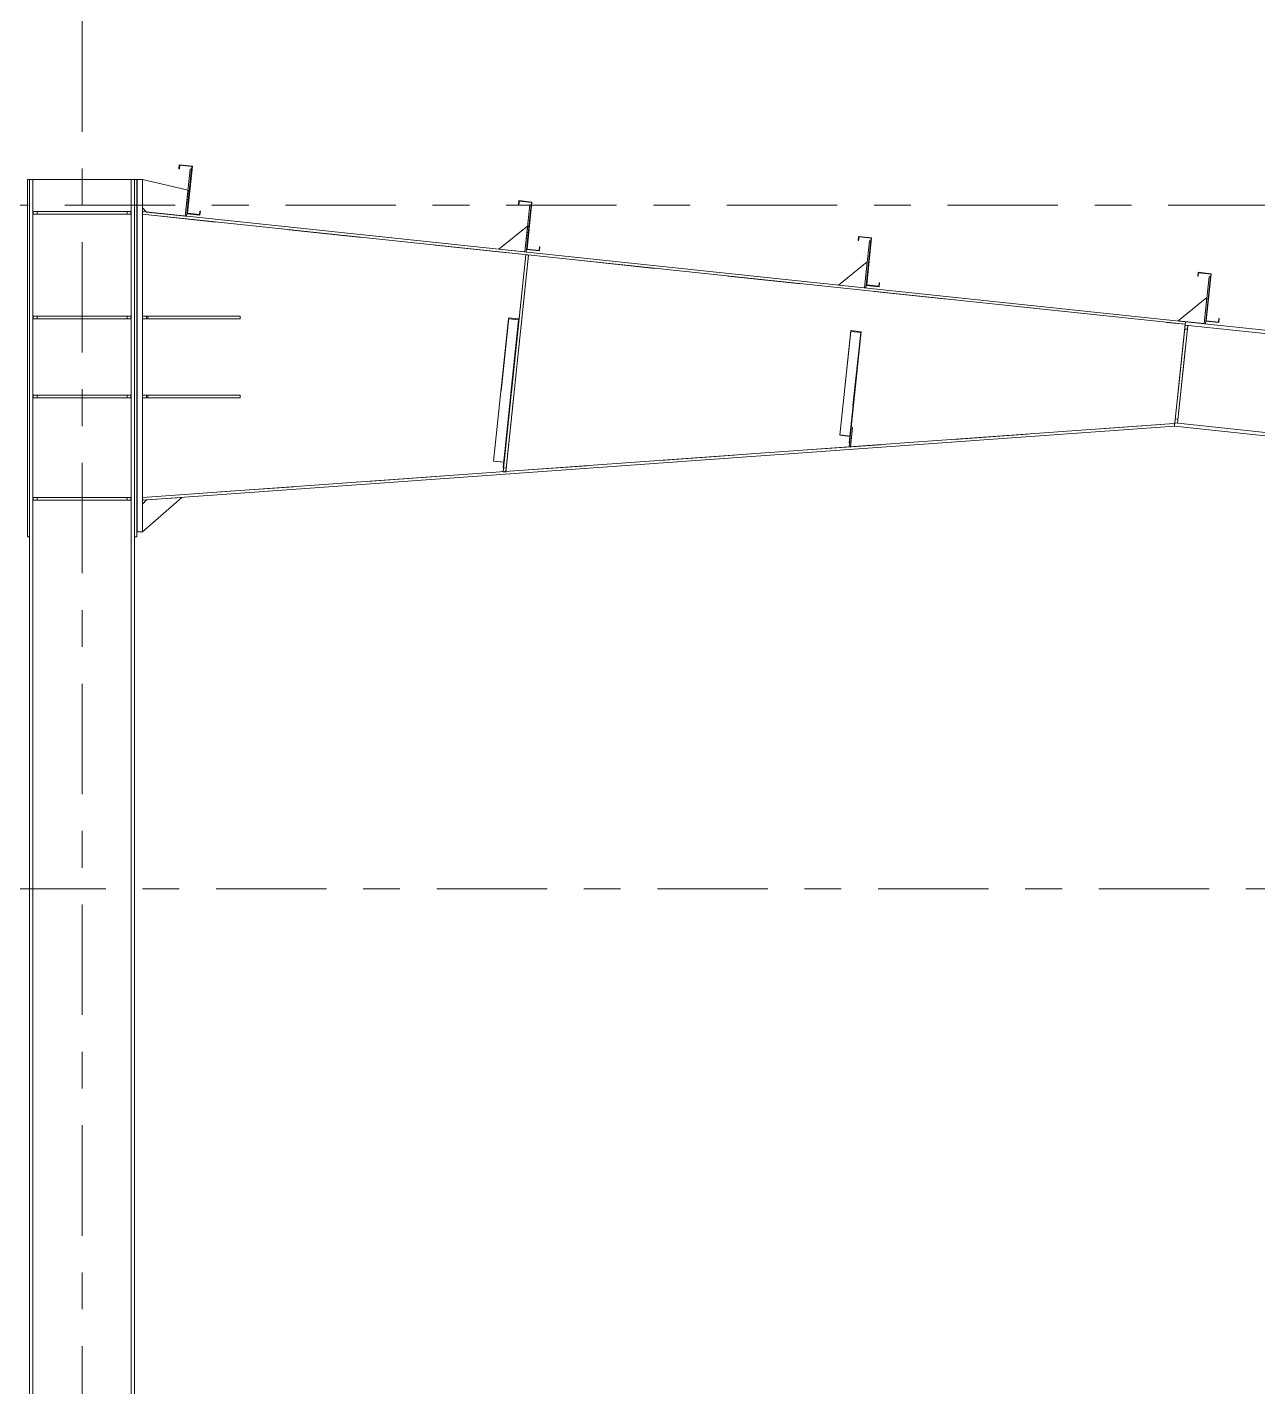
# Model space of a CAD drawing. Header units: millimetres. Extents: x -88 to 735, y -128 to 446.
# Drawn here: x 150.45 to 183.91, y 371.83 to 408.78 of the extents above; entities that cross this region are included whole.
import ezdxf

# ---------------------------------------------------------------- set-up
doc = ezdxf.new("R2010")
doc.units = ezdxf.units.MM
for name, pattern in [('XKITLINE00', [0]), ('XKITLINE02', [4, 2, -2]), ('XKITLINE03', [6, 3, -1, 1, -1])]:
    doc.linetypes.add(name, pattern=pattern)
doc.layers.add('Part', color=2, linetype='Continuous', lineweight=0)
doc.layers.add('S-grid', color=1, linetype='Continuous', lineweight=0)

# ---------------------------------------------------------------- blocks, each defined once
blk = doc.blocks.new('*A496')
at = {"layer": 'Part'}
blk.add_hatch(color=3, dxfattribs=at).paths.add_polyline_path([(163.543, 400.852), (163.546, 400.88), (163.83, 400.85), (163.772, 400.297), (163.757, 400.298), (163.813, 400.824)], flags=17)
blk = doc.blocks.new('*A497')
at = {"layer": 'Part'}
blk.add_hatch(color=3, dxfattribs=at).paths.add_polyline_path([(172.844, 400.511), (172.847, 400.534), (173.131, 400.504), (173.084, 400.057), (173.069, 400.059), (173.114, 400.483)], flags=17)
blk = doc.blocks.new('*A520')
at = {"layer": 'Part'}
blk.add_hatch(color=3, dxfattribs=at).paths.add_polyline_path([(155.138, 403.688), (155.148, 403.781), (155.161, 403.78), (155.15, 403.673), (154.794, 403.711), (154.929, 404.991), (154.6, 405.026), (154.59, 404.932), (154.577, 404.933), (154.588, 405.04), (154.944, 405.002), (154.809, 403.722)], flags=17)
blk = doc.blocks.new('*A521')
at = {"layer": 'Part'}
blk.add_hatch(color=3, dxfattribs=at).paths.add_polyline_path([(155.138, 403.688), (155.148, 403.781), (155.161, 403.78), (155.15, 403.673), (154.794, 403.711), (154.929, 404.991), (154.6, 405.026), (154.59, 404.932), (154.577, 404.933), (154.588, 405.04), (154.944, 405.002), (154.809, 403.722)], flags=17)
blk = doc.blocks.new('*A522')
at = {"layer": 'Part'}
blk.add_hatch(color=3, dxfattribs=at).paths.add_polyline_path([(164.373, 402.714), (164.383, 402.807), (164.395, 402.806), (164.384, 402.699), (164.029, 402.737), (164.164, 404.017), (163.834, 404.052), (163.824, 403.958), (163.812, 403.959), (163.823, 404.066), (164.178, 404.028), (164.043, 402.748)], flags=17)
blk = doc.blocks.new('*A523')
at = {"layer": 'Part'}
blk.add_hatch(color=3, dxfattribs=at).paths.add_polyline_path([(164.373, 402.714), (164.383, 402.807), (164.395, 402.806), (164.384, 402.699), (164.029, 402.737), (164.164, 404.017), (163.834, 404.052), (163.824, 403.958), (163.812, 403.959), (163.823, 404.066), (164.178, 404.028), (164.043, 402.748)], flags=17)
blk = doc.blocks.new('*A532')
at = {"layer": 'Part'}
blk.add_hatch(color=3, dxfattribs=at).paths.add_polyline_path([(182.842, 400.766), (182.852, 400.859), (182.864, 400.858), (182.853, 400.751), (182.498, 400.789), (182.633, 402.069), (182.303, 402.104), (182.293, 402.01), (182.281, 402.011), (182.292, 402.118), (182.647, 402.08), (182.512, 400.8)], flags=17)
blk = doc.blocks.new('*A533')
at = {"layer": 'Part'}
blk.add_hatch(color=3, dxfattribs=at).paths.add_polyline_path([(182.842, 400.766), (182.852, 400.859), (182.864, 400.858), (182.853, 400.751), (182.498, 400.789), (182.633, 402.069), (182.303, 402.104), (182.293, 402.01), (182.281, 402.011), (182.292, 402.118), (182.647, 402.08), (182.512, 400.8)], flags=17)
blk = doc.blocks.new('*A534')
at = {"layer": 'Part'}
blk.add_hatch(color=3, dxfattribs=at).paths.add_polyline_path([(173.607, 401.74), (173.617, 401.833), (173.63, 401.832), (173.619, 401.725), (173.263, 401.763), (173.398, 403.043), (173.069, 403.078), (173.059, 402.984), (173.046, 402.985), (173.057, 403.092), (173.413, 403.054), (173.278, 401.774)], flags=17)
blk = doc.blocks.new('*A535')
at = {"layer": 'Part'}
blk.add_hatch(color=3, dxfattribs=at).paths.add_polyline_path([(173.607, 401.74), (173.617, 401.833), (173.63, 401.832), (173.619, 401.725), (173.263, 401.763), (173.398, 403.043), (173.069, 403.078), (173.059, 402.984), (173.046, 402.985), (173.057, 403.092), (173.413, 403.054), (173.278, 401.774)], flags=17)
blk = doc.blocks.new('*A2057')
at = {"layer": 'S-grid', "color": 1, "linetype": 'XKITLINE03', "lineweight": 0}
blk.add_line((79.477, 403.94), (224.414, 403.94), dxfattribs=at)
blk = doc.blocks.new('*A2058')
at = {"layer": 'S-grid', "color": 1, "linetype": 'XKITLINE03', "lineweight": 0}
blk.add_line((-48.412, 385.368), (395.032, 385.368), dxfattribs=at)
blk = doc.blocks.new('*A2110')
at = {"layer": 'Part', "color": 7, "linetype": 'XKITLINE02', "lineweight": 0}
for p, q in [((181.935, 400.683), (181.655, 398.026)), ((181.938, 400.704), (181.945, 400.775)), ((244.203, 394.209), (243.903, 391.367)), ((237.598, 392.032), (237.314, 392.062)), ((237.607, 392.125), (237.323, 392.155))]:
    blk.add_line(p, q, dxfattribs=at)
at = {"layer": 'Part', "color": 2, "linetype": 'XKITLINE00', "lineweight": 0}
for p, q in [((181.938, 400.704), (181.935, 400.683)), ((244.193, 394.116), (181.935, 400.683)), ((181.945, 400.775), (244.203, 394.209)), ((181.655, 398.026), (181.645, 397.934)), ((237.314, 392.062), (181.645, 397.934)), ((237.323, 392.155), (181.655, 398.026)), ((243.903, 391.367), (237.598, 392.032)), ((243.913, 391.46), (237.607, 392.125))]:
    blk.add_line(p, q, dxfattribs=at)
blk = doc.blocks.new('*A2288')
at = {"layer": 'S-grid', "color": 1, "linetype": 'XKITLINE03', "lineweight": 0}
blk.add_line((151.946, 297.938), (151.946, 425.059), dxfattribs=at)
blk = doc.blocks.new('*A2289')
at = {"layer": 'Part', "color": 2, "linetype": 'XKITLINE00', "lineweight": 0}
for p, q in [((150.517, 404.64), (153.374, 404.64)), ((150.61, 404.64), (150.61, 362.654)), ((153.281, 404.64), (153.281, 362.654)), ((150.517, 394.926), (150.517, 321.047)), ((153.374, 394.926), (153.374, 321.047))]:
    blk.add_line(p, q, dxfattribs=at)
at = {"layer": 'Part', "color": 7, "linetype": 'XKITLINE02', "lineweight": 0}
for p, q in [((150.517, 394.926), (150.517, 404.64)), ((153.374, 404.64), (153.374, 394.926))]:
    blk.add_line(p, q, dxfattribs=at)
blk = doc.blocks.new('*A2290')
at = {"layer": 'Part', "color": 7, "linetype": 'XKITLINE02', "lineweight": 0}
for p, q in [((153.588, 395.997), (153.588, 403.694)), ((153.588, 403.694), (181.938, 400.704)), ((181.938, 400.704), (181.653, 398.006)), ((181.64, 398.005), (153.588, 395.997))]:
    blk.add_line(p, q, dxfattribs=at)
at = {"layer": 'Part', "color": 2, "linetype": 'XKITLINE00', "lineweight": 0}
blk.add_line((181.653, 398.006), (181.64, 398.005), dxfattribs=at)
blk = doc.blocks.new('*A2291')
at = {"layer": 'Part', "color": 2, "linetype": 'XKITLINE00', "lineweight": 0}
for p, q in [((153.588, 395.997), (181.64, 398.005)), ((153.594, 395.926), (181.645, 397.934)), ((181.64, 398.005), (181.645, 397.934)), ((153.588, 395.997), (153.594, 395.926))]:
    blk.add_line(p, q, dxfattribs=at)
blk = doc.blocks.new('*A2292')
at = {"layer": 'Part', "color": 2, "linetype": 'XKITLINE00', "lineweight": 0}
for p, q in [((153.588, 403.694), (153.596, 403.766)), ((181.938, 400.704), (153.588, 403.694)), ((153.596, 403.766), (181.945, 400.775)), ((181.945, 400.775), (181.938, 400.704))]:
    blk.add_line(p, q, dxfattribs=at)
blk = doc.blocks.new('*A2298')
at = {"layer": 'Part', "color": 7, "linetype": 'XKITLINE02', "lineweight": 0}
for p, q in [((153.588, 400.854), (153.588, 400.926)), ((153.588, 400.926), (156.246, 400.926)), ((153.696, 400.854), (153.696, 400.926)), ((153.731, 400.854), (153.731, 400.926)), ((156.246, 400.854), (156.246, 400.926)), ((156.246, 400.854), (153.588, 400.854))]:
    blk.add_line(p, q, dxfattribs=at)
blk = doc.blocks.new('*A2299')
at = {"layer": 'Part', "color": 7, "linetype": 'XKITLINE02', "lineweight": 0}
for p, q in [((153.588, 398.711), (153.588, 398.783)), ((153.588, 398.783), (156.246, 398.783)), ((156.246, 398.711), (153.588, 398.711)), ((153.696, 398.711), (153.696, 398.783)), ((153.731, 398.711), (153.731, 398.783)), ((156.246, 398.711), (156.246, 398.783))]:
    blk.add_line(p, q, dxfattribs=at)
blk = doc.blocks.new('*A2300')
at = {"layer": 'Part', "color": 2, "linetype": 'XKITLINE00', "lineweight": 0}
for p, q in [((156.246, 400.926), (153.588, 400.926)), ((153.731, 400.854), (153.731, 400.926)), ((156.246, 400.926), (156.246, 400.854)), ((156.246, 400.854), (153.588, 400.854))]:
    blk.add_line(p, q, dxfattribs=at)
at = {"layer": 'Part', "color": 7, "linetype": 'XKITLINE02', "lineweight": 0}
for p, q in [((153.588, 400.926), (153.588, 400.854)), ((153.696, 400.854), (153.696, 400.926))]:
    blk.add_line(p, q, dxfattribs=at)
blk = doc.blocks.new('*A2301')
at = {"layer": 'Part', "color": 2, "linetype": 'XKITLINE00', "lineweight": 0}
for p, q in [((156.246, 398.783), (153.588, 398.783)), ((156.246, 398.711), (153.588, 398.711)), ((153.731, 398.711), (153.731, 398.783)), ((156.246, 398.783), (156.246, 398.711))]:
    blk.add_line(p, q, dxfattribs=at)
at = {"layer": 'Part', "color": 7, "linetype": 'XKITLINE02', "lineweight": 0}
for p, q in [((153.588, 398.783), (153.588, 398.711)), ((153.696, 398.711), (153.696, 398.783))]:
    blk.add_line(p, q, dxfattribs=at)
blk = doc.blocks.new('*A2302')
at = {"layer": 'Part', "color": 2, "linetype": 'XKITLINE00', "lineweight": 0}
for p, q in [((154.657, 396.002), (153.588, 395.069)), ((153.695, 395.933), (153.588, 395.818))]:
    blk.add_line(p, q, dxfattribs=at)
at = {"layer": 'Part', "color": 7, "linetype": 'XKITLINE02', "lineweight": 0}
for p, q in [((153.588, 395.818), (153.588, 395.069)), ((154.657, 396.002), (153.695, 395.933))]:
    blk.add_line(p, q, dxfattribs=at)
blk = doc.blocks.new('*A2303')
at = {"layer": 'Part', "color": 2, "linetype": 'XKITLINE00', "lineweight": 0}
for p, q in [((163.543, 400.852), (163.546, 400.88)), ((163.546, 400.88), (163.83, 400.85)), ((163.543, 400.852), (163.135, 396.983)), ((163.83, 400.85), (163.433, 397.083)), ((163.813, 400.824), (163.543, 400.852)), ((163.757, 400.298), (163.813, 400.824)), ((163.757, 400.298), (163.39, 396.816)), ((163.757, 400.298), (163.772, 400.297)), ((163.135, 396.983), (163.405, 396.955)), ((163.39, 396.816), (163.404, 396.814))]:
    blk.add_line(p, q, dxfattribs=at)
at = {"layer": 'Part', "color": 7, "linetype": 'XKITLINE02', "lineweight": 0}
for p, q in [((163.136, 396.99), (163.42, 396.96)), ((163.404, 396.814), (163.433, 397.083))]:
    blk.add_line(p, q, dxfattribs=at)
blk = doc.blocks.new('*A2304')
at = {"layer": 'Part', "color": 7, "linetype": 'XKITLINE02', "lineweight": 0}
for p, q in [((164.014, 402.595), (163.392, 396.699)), ((163.463, 396.691), (164.085, 402.587)), ((164.085, 402.587), (164.014, 402.595)), ((163.392, 396.699), (163.463, 396.691)), ((163.403, 396.805), (163.474, 396.798))]:
    blk.add_line(p, q, dxfattribs=at)
blk = doc.blocks.new('*A2305')
at = {"layer": 'Part', "color": 2, "linetype": 'XKITLINE00', "lineweight": 0}
for p, q in [((164.121, 403.948), (163.986, 402.67)), ((164.156, 403.945), (164.121, 403.948)), ((164.029, 402.737), (164.021, 402.666))]:
    blk.add_line(p, q, dxfattribs=at)
at = {"layer": 'Part', "color": 7, "linetype": 'XKITLINE02', "lineweight": 0}
for p, q in [((164.029, 402.737), (164.156, 403.945)), ((164.021, 402.666), (163.986, 402.67))]:
    blk.add_line(p, q, dxfattribs=at)
blk = doc.blocks.new('*A2306')
at = {"layer": 'Part', "color": 2, "linetype": 'XKITLINE00', "lineweight": 0}
for p, q in [((164.085, 402.587), (163.464, 396.704)), ((164.014, 402.595), (163.83, 400.85)), ((163.433, 397.083), (163.392, 396.699))]:
    blk.add_line(p, q, dxfattribs=at)
at = {"layer": 'Part', "color": 7, "linetype": 'XKITLINE02', "lineweight": 0}
for p, q in [((164.085, 402.587), (164.014, 402.595)), ((163.83, 400.85), (163.433, 397.083)), ((163.463, 396.691), (163.392, 396.699)), ((163.403, 396.805), (163.474, 396.798)), ((163.464, 396.704), (163.463, 396.691))]:
    blk.add_line(p, q, dxfattribs=at)
blk = doc.blocks.new('*A2307')
at = {"layer": 'Part', "color": 2, "linetype": 'XKITLINE00', "lineweight": 0}
blk.add_line((164.061, 403.38), (163.276, 402.745), dxfattribs=at)
at = {"layer": 'Part', "color": 7, "linetype": 'XKITLINE02', "lineweight": 0}
for p, q in [((163.986, 402.67), (164.061, 403.38)), ((163.276, 402.745), (163.986, 402.67))]:
    blk.add_line(p, q, dxfattribs=at)
blk = doc.blocks.new('*A2309')
at = {"layer": 'Part', "color": 7, "linetype": 'XKITLINE02', "lineweight": 0}
for p, q in [((172.847, 400.534), (172.546, 397.688)), ((172.812, 397.486), (173.131, 400.504)), ((173.114, 400.483), (172.798, 397.487)), ((172.546, 397.688), (172.816, 397.659)), ((172.547, 397.697), (172.831, 397.667)), ((172.798, 397.487), (172.812, 397.486))]:
    blk.add_line(p, q, dxfattribs=at)
blk = doc.blocks.new('*A2310')
at = {"layer": 'Part', "color": 7, "linetype": 'XKITLINE02', "lineweight": 0}
for p, q in [((172.857, 397.905), (172.8, 397.372)), ((172.836, 397.369), (172.892, 397.901)), ((172.892, 397.901), (172.857, 397.905)), ((172.8, 397.372), (172.836, 397.369)), ((172.812, 397.479), (172.847, 397.475))]:
    blk.add_line(p, q, dxfattribs=at)
blk = doc.blocks.new('*A2311')
at = {"layer": 'Part', "color": 2, "linetype": 'XKITLINE00', "lineweight": 0}
for p, q in [((173.355, 402.974), (173.22, 401.696)), ((173.391, 402.97), (173.355, 402.974)), ((173.263, 401.763), (173.256, 401.692))]:
    blk.add_line(p, q, dxfattribs=at)
at = {"layer": 'Part', "color": 7, "linetype": 'XKITLINE02', "lineweight": 0}
for p, q in [((173.263, 401.763), (173.391, 402.97)), ((173.256, 401.692), (173.22, 401.696))]:
    blk.add_line(p, q, dxfattribs=at)
blk = doc.blocks.new('*A2312')
at = {"layer": 'Part', "color": 2, "linetype": 'XKITLINE00', "lineweight": 0}
for p, q in [((172.837, 397.723), (172.8, 397.372)), ((172.892, 397.901), (172.837, 397.375)), ((172.857, 397.905), (172.892, 397.901))]:
    blk.add_line(p, q, dxfattribs=at)
at = {"layer": 'Part', "color": 7, "linetype": 'XKITLINE02', "lineweight": 0}
for p, q in [((172.837, 397.723), (172.857, 397.905)), ((172.836, 397.369), (172.8, 397.372)), ((172.812, 397.479), (172.847, 397.475)), ((172.837, 397.375), (172.836, 397.369))]:
    blk.add_line(p, q, dxfattribs=at)
blk = doc.blocks.new('*A2313')
at = {"layer": 'Part', "color": 2, "linetype": 'XKITLINE00', "lineweight": 0}
blk.add_line((173.295, 402.406), (172.51, 401.771), dxfattribs=at)
at = {"layer": 'Part', "color": 7, "linetype": 'XKITLINE02', "lineweight": 0}
for p, q in [((173.22, 401.696), (173.295, 402.406)), ((172.51, 401.771), (173.22, 401.696))]:
    blk.add_line(p, q, dxfattribs=at)
blk = doc.blocks.new('*A2314')
at = {"layer": 'Part', "color": 2, "linetype": 'XKITLINE00', "lineweight": 0}
for p, q in [((182.59, 402), (182.455, 400.722)), ((182.625, 401.996), (182.59, 402)), ((182.498, 400.789), (182.49, 400.718))]:
    blk.add_line(p, q, dxfattribs=at)
at = {"layer": 'Part', "color": 7, "linetype": 'XKITLINE02', "lineweight": 0}
for p, q in [((182.498, 400.789), (182.625, 401.996)), ((182.49, 400.718), (182.455, 400.722))]:
    blk.add_line(p, q, dxfattribs=at)
blk = doc.blocks.new('*A2315')
at = {"layer": 'Part', "color": 2, "linetype": 'XKITLINE00', "lineweight": 0}
blk.add_line((182.53, 401.432), (181.745, 400.797), dxfattribs=at)
at = {"layer": 'Part', "color": 7, "linetype": 'XKITLINE02', "lineweight": 0}
for p, q in [((182.455, 400.722), (182.53, 401.432)), ((181.745, 400.797), (182.455, 400.722))]:
    blk.add_line(p, q, dxfattribs=at)
blk = doc.blocks.new('*A2316')
at = {"layer": 'Part', "color": 2, "linetype": 'XKITLINE00', "lineweight": 0}
for p, q in [((172.844, 400.511), (172.546, 397.688)), ((173.131, 400.504), (172.837, 397.723)), ((172.844, 400.511), (172.847, 400.534)), ((173.114, 400.483), (172.844, 400.511)), ((172.847, 400.534), (173.131, 400.504)), ((173.069, 400.059), (173.114, 400.483)), ((173.069, 400.059), (172.798, 397.487)), ((173.069, 400.059), (173.084, 400.057)), ((172.546, 397.688), (172.816, 397.659)), ((172.798, 397.487), (172.812, 397.486))]:
    blk.add_line(p, q, dxfattribs=at)
at = {"layer": 'Part', "color": 7, "linetype": 'XKITLINE02', "lineweight": 0}
for p, q in [((172.547, 397.697), (172.831, 397.667)), ((172.812, 397.486), (172.837, 397.723))]:
    blk.add_line(p, q, dxfattribs=at)
blk = doc.blocks.new('*A2317')
at = {"layer": 'Part', "color": 7, "linetype": 'XKITLINE02', "lineweight": 0}
for p, q in [((181.935, 400.683), (181.655, 398.026)), ((181.726, 398.019), (182.006, 400.676)), ((181.924, 400.576), (181.995, 400.569)), ((182.006, 400.676), (181.935, 400.683)), ((181.655, 398.026), (181.726, 398.019)), ((181.666, 398.133), (181.737, 398.125))]:
    blk.add_line(p, q, dxfattribs=at)
blk = doc.blocks.new('*A2318')
at = {"layer": 'Part', "color": 2, "linetype": 'XKITLINE00', "lineweight": 0}
for p, q in [((181.655, 398.026), (181.935, 400.683)), ((182.006, 400.676), (181.726, 398.019))]:
    blk.add_line(p, q, dxfattribs=at)
at = {"layer": 'Part', "color": 7, "linetype": 'XKITLINE02', "lineweight": 0}
for p, q in [((181.924, 400.576), (181.995, 400.569)), ((182.006, 400.676), (181.935, 400.683)), ((181.726, 398.019), (181.655, 398.026)), ((181.737, 398.125), (181.666, 398.133))]:
    blk.add_line(p, q, dxfattribs=at)
blk = doc.blocks.new('*A2373')
at = {"layer": 'Part', "color": 7, "linetype": 'XKITLINE02', "lineweight": 0}
for p, q in [((163.546, 400.88), (163.135, 396.983)), ((163.813, 400.824), (163.39, 396.816)), ((163.404, 396.814), (163.83, 400.85)), ((163.135, 396.983), (163.405, 396.955)), ((163.136, 396.99), (163.42, 396.96)), ((163.39, 396.816), (163.404, 396.814))]:
    blk.add_line(p, q, dxfattribs=at)
blk = doc.blocks.new('*A2374')
at = {"layer": 'Part', "color": 2, "linetype": 'XKITLINE00', "lineweight": 0}
for p, q in [((150.517, 404.64), (150.46, 404.64)), ((150.46, 404.64), (150.46, 394.926)), ((150.517, 404.64), (150.517, 394.926)), ((150.517, 394.926), (150.46, 394.926))]:
    blk.add_line(p, q, dxfattribs=at)
blk = doc.blocks.new('*A2375')
at = {"layer": 'Part', "color": 2, "linetype": 'XKITLINE00', "lineweight": 0}
for p, q in [((153.431, 404.64), (153.374, 404.64)), ((153.374, 404.64), (153.374, 394.926)), ((153.431, 404.64), (153.431, 394.926)), ((153.431, 394.926), (153.374, 394.926))]:
    blk.add_line(p, q, dxfattribs=at)
blk = doc.blocks.new('*A2377')
at = {"layer": 'Part', "color": 2, "linetype": 'XKITLINE00', "lineweight": 0}
for p, q in [((153.446, 395.069), (153.446, 404.64)), ((153.446, 404.64), (153.588, 404.64)), ((153.588, 395.069), (153.588, 404.64)), ((153.588, 395.069), (153.446, 395.069))]:
    blk.add_line(p, q, dxfattribs=at)
blk = doc.blocks.new('*A2378')
at = {"layer": 'Part', "color": 2, "linetype": 'XKITLINE00', "lineweight": 0}
for p, q in [((153.274, 400.926), (150.617, 400.926)), ((150.617, 400.854), (150.617, 400.926)), ((153.274, 400.926), (153.274, 400.854)), ((153.274, 400.854), (150.617, 400.854))]:
    blk.add_line(p, q, dxfattribs=at)
at = {"layer": 'Part', "color": 7, "linetype": 'XKITLINE02', "lineweight": 0}
for p, q in [((150.724, 400.854), (150.724, 400.926)), ((153.167, 400.854), (153.167, 400.926))]:
    blk.add_line(p, q, dxfattribs=at)
blk = doc.blocks.new('*A2379')
at = {"layer": 'Part', "color": 7, "linetype": 'XKITLINE02', "lineweight": 0}
for p, q in [((153.274, 400.926), (150.617, 400.926)), ((150.617, 400.926), (150.617, 400.854)), ((150.724, 400.854), (150.724, 400.926)), ((153.167, 400.854), (153.167, 400.926)), ((153.274, 400.854), (153.274, 400.926)), ((153.274, 400.854), (150.617, 400.854))]:
    blk.add_line(p, q, dxfattribs=at)
blk = doc.blocks.new('*A2380')
at = {"layer": 'Part', "color": 2, "linetype": 'XKITLINE00', "lineweight": 0}
for p, q in [((153.274, 403.766), (150.617, 403.766)), ((150.617, 403.694), (150.617, 403.766)), ((153.274, 403.694), (150.617, 403.694)), ((153.274, 403.766), (153.274, 403.694))]:
    blk.add_line(p, q, dxfattribs=at)
at = {"layer": 'Part', "color": 7, "linetype": 'XKITLINE02', "lineweight": 0}
for p, q in [((150.724, 403.694), (150.724, 403.766)), ((153.167, 403.694), (153.167, 403.766))]:
    blk.add_line(p, q, dxfattribs=at)
blk = doc.blocks.new('*A2381')
at = {"layer": 'Part', "color": 7, "linetype": 'XKITLINE02', "lineweight": 0}
for p, q in [((153.274, 403.766), (150.617, 403.766)), ((150.617, 403.766), (150.617, 403.694)), ((153.274, 403.694), (150.617, 403.694)), ((150.724, 403.694), (150.724, 403.766)), ((153.167, 403.694), (153.167, 403.766)), ((153.274, 403.694), (153.274, 403.766))]:
    blk.add_line(p, q, dxfattribs=at)
blk = doc.blocks.new('*A2384')
at = {"layer": 'Part', "color": 2, "linetype": 'XKITLINE00', "lineweight": 0}
for p, q in [((154.886, 404.922), (154.751, 403.644)), ((154.922, 404.919), (154.886, 404.922)), ((154.794, 403.711), (154.787, 403.64))]:
    blk.add_line(p, q, dxfattribs=at)
at = {"layer": 'Part', "color": 7, "linetype": 'XKITLINE02', "lineweight": 0}
for p, q in [((154.794, 403.711), (154.922, 404.919)), ((154.787, 403.64), (154.751, 403.644))]:
    blk.add_line(p, q, dxfattribs=at)
blk = doc.blocks.new('*A2385')
at = {"layer": 'Part', "color": 2, "linetype": 'XKITLINE00', "lineweight": 0}
for p, q in [((153.588, 404.64), (154.826, 404.354)), ((154.826, 404.354), (154.751, 403.644)), ((153.695, 403.755), (153.588, 403.873))]:
    blk.add_line(p, q, dxfattribs=at)
at = {"layer": 'Part', "color": 7, "linetype": 'XKITLINE02', "lineweight": 0}
for p, q in [((153.588, 403.873), (153.588, 404.64)), ((154.751, 403.644), (153.695, 403.755))]:
    blk.add_line(p, q, dxfattribs=at)
blk = doc.blocks.new('*A2386')
at = {"layer": 'Part', "color": 7, "linetype": 'XKITLINE02', "lineweight": 0}
for p, q in [((153.274, 398.783), (150.617, 398.783)), ((150.617, 398.783), (150.617, 398.711)), ((153.274, 398.711), (150.617, 398.711)), ((150.724, 398.711), (150.724, 398.783)), ((153.167, 398.711), (153.167, 398.783)), ((153.274, 398.711), (153.274, 398.783))]:
    blk.add_line(p, q, dxfattribs=at)
blk = doc.blocks.new('*A2387')
at = {"layer": 'Part', "color": 2, "linetype": 'XKITLINE00', "lineweight": 0}
for p, q in [((153.274, 398.783), (150.617, 398.783)), ((150.617, 398.711), (150.617, 398.783)), ((153.274, 398.711), (150.617, 398.711)), ((153.274, 398.783), (153.274, 398.711))]:
    blk.add_line(p, q, dxfattribs=at)
at = {"layer": 'Part', "color": 7, "linetype": 'XKITLINE02', "lineweight": 0}
for p, q in [((150.724, 398.711), (150.724, 398.783)), ((153.167, 398.711), (153.167, 398.783))]:
    blk.add_line(p, q, dxfattribs=at)
blk = doc.blocks.new('*A2388')
at = {"layer": 'Part', "color": 7, "linetype": 'XKITLINE02', "lineweight": 0}
for p, q in [((153.274, 395.997), (150.617, 395.997)), ((150.617, 395.997), (150.617, 395.926)), ((153.274, 395.926), (150.617, 395.926)), ((150.724, 395.926), (150.724, 395.997)), ((153.167, 395.926), (153.167, 395.997)), ((153.274, 395.926), (153.274, 395.997))]:
    blk.add_line(p, q, dxfattribs=at)
blk = doc.blocks.new('*A2389')
at = {"layer": 'Part', "color": 2, "linetype": 'XKITLINE00', "lineweight": 0}
for p, q in [((153.274, 395.997), (150.617, 395.997)), ((150.617, 395.926), (150.617, 395.997)), ((153.274, 395.926), (150.617, 395.926)), ((153.274, 395.997), (153.274, 395.926))]:
    blk.add_line(p, q, dxfattribs=at)
at = {"layer": 'Part', "color": 7, "linetype": 'XKITLINE02', "lineweight": 0}
for p, q in [((150.724, 395.926), (150.724, 395.997)), ((153.167, 395.926), (153.167, 395.997))]:
    blk.add_line(p, q, dxfattribs=at)
blk = doc.blocks.new('*A2399')
at = {"layer": 'Part', "color": 2, "linetype": 'XKITLINE00', "lineweight": 0}
for p, q in [((154.577, 404.933), (154.588, 405.04)), ((154.588, 405.04), (154.944, 405.002)), ((154.6, 405.026), (154.59, 404.932)), ((154.929, 404.991), (154.6, 405.026)), ((154.794, 403.711), (154.929, 404.991)), ((154.944, 405.002), (154.809, 403.722)), ((154.59, 404.932), (154.577, 404.933)), ((155.15, 403.673), (154.794, 403.711)), ((154.809, 403.722), (155.138, 403.688)), ((155.138, 403.688), (155.148, 403.781)), ((155.148, 403.781), (155.161, 403.78)), ((155.161, 403.78), (155.15, 403.673))]:
    blk.add_line(p, q, dxfattribs=at)
blk = doc.blocks.new('*A2400')
at = {"layer": 'Part', "color": 2, "linetype": 'XKITLINE00', "lineweight": 0}
for p, q in [((154.577, 404.933), (154.588, 405.04)), ((154.588, 405.04), (154.944, 405.002)), ((154.6, 405.026), (154.59, 404.932)), ((154.929, 404.991), (154.6, 405.026)), ((154.794, 403.711), (154.929, 404.991)), ((154.944, 405.002), (154.809, 403.722)), ((154.59, 404.932), (154.577, 404.933)), ((155.15, 403.673), (154.794, 403.711)), ((154.809, 403.722), (155.138, 403.688)), ((155.138, 403.688), (155.148, 403.781)), ((155.148, 403.781), (155.161, 403.78)), ((155.161, 403.78), (155.15, 403.673))]:
    blk.add_line(p, q, dxfattribs=at)
blk = doc.blocks.new('*A2401')
at = {"layer": 'Part', "color": 2, "linetype": 'XKITLINE00', "lineweight": 0}
for p, q in [((163.812, 403.959), (163.823, 404.066)), ((163.824, 403.958), (163.812, 403.959)), ((163.823, 404.066), (164.178, 404.028)), ((163.834, 404.052), (163.824, 403.958)), ((164.164, 404.017), (163.834, 404.052)), ((164.029, 402.737), (164.164, 404.017)), ((164.178, 404.028), (164.043, 402.748)), ((164.384, 402.699), (164.029, 402.737)), ((164.043, 402.748), (164.373, 402.714)), ((164.373, 402.714), (164.383, 402.807)), ((164.383, 402.807), (164.395, 402.806)), ((164.395, 402.806), (164.384, 402.699))]:
    blk.add_line(p, q, dxfattribs=at)
blk = doc.blocks.new('*A2402')
at = {"layer": 'Part', "color": 2, "linetype": 'XKITLINE00', "lineweight": 0}
for p, q in [((163.812, 403.959), (163.823, 404.066)), ((163.824, 403.958), (163.812, 403.959)), ((163.823, 404.066), (164.178, 404.028)), ((163.834, 404.052), (163.824, 403.958)), ((164.164, 404.017), (163.834, 404.052)), ((164.029, 402.737), (164.164, 404.017)), ((164.178, 404.028), (164.043, 402.748)), ((164.384, 402.699), (164.029, 402.737)), ((164.043, 402.748), (164.373, 402.714)), ((164.373, 402.714), (164.383, 402.807)), ((164.383, 402.807), (164.395, 402.806)), ((164.395, 402.806), (164.384, 402.699))]:
    blk.add_line(p, q, dxfattribs=at)
blk = doc.blocks.new('*A2412')
at = {"layer": 'Part', "color": 2, "linetype": 'XKITLINE00', "lineweight": 0}
for p, q in [((182.281, 402.011), (182.292, 402.118)), ((182.293, 402.01), (182.281, 402.011)), ((182.292, 402.118), (182.647, 402.08)), ((182.303, 402.104), (182.293, 402.01)), ((182.633, 402.069), (182.303, 402.104)), ((182.498, 400.789), (182.633, 402.069)), ((182.647, 402.08), (182.512, 400.8)), ((182.853, 400.751), (182.498, 400.789)), ((182.512, 400.8), (182.842, 400.766)), ((182.842, 400.766), (182.852, 400.859)), ((182.852, 400.859), (182.864, 400.858)), ((182.864, 400.858), (182.853, 400.751))]:
    blk.add_line(p, q, dxfattribs=at)
blk = doc.blocks.new('*A2413')
at = {"layer": 'Part', "color": 2, "linetype": 'XKITLINE00', "lineweight": 0}
for p, q in [((182.281, 402.011), (182.292, 402.118)), ((182.293, 402.01), (182.281, 402.011)), ((182.292, 402.118), (182.647, 402.08)), ((182.303, 402.104), (182.293, 402.01)), ((182.633, 402.069), (182.303, 402.104)), ((182.498, 400.789), (182.633, 402.069)), ((182.647, 402.08), (182.512, 400.8)), ((182.853, 400.751), (182.498, 400.789)), ((182.512, 400.8), (182.842, 400.766)), ((182.842, 400.766), (182.852, 400.859)), ((182.852, 400.859), (182.864, 400.858)), ((182.864, 400.858), (182.853, 400.751))]:
    blk.add_line(p, q, dxfattribs=at)
blk = doc.blocks.new('*A2414')
at = {"layer": 'Part', "color": 2, "linetype": 'XKITLINE00', "lineweight": 0}
for p, q in [((173.046, 402.985), (173.057, 403.092)), ((173.057, 403.092), (173.413, 403.054)), ((173.059, 402.984), (173.046, 402.985)), ((173.069, 403.078), (173.059, 402.984)), ((173.398, 403.043), (173.069, 403.078)), ((173.263, 401.763), (173.398, 403.043)), ((173.413, 403.054), (173.278, 401.774)), ((173.619, 401.725), (173.263, 401.763)), ((173.278, 401.774), (173.607, 401.74)), ((173.607, 401.74), (173.617, 401.833)), ((173.617, 401.833), (173.63, 401.832)), ((173.63, 401.832), (173.619, 401.725))]:
    blk.add_line(p, q, dxfattribs=at)
blk = doc.blocks.new('*A2415')
at = {"layer": 'Part', "color": 2, "linetype": 'XKITLINE00', "lineweight": 0}
for p, q in [((173.046, 402.985), (173.057, 403.092)), ((173.057, 403.092), (173.413, 403.054)), ((173.059, 402.984), (173.046, 402.985)), ((173.069, 403.078), (173.059, 402.984)), ((173.398, 403.043), (173.069, 403.078)), ((173.263, 401.763), (173.398, 403.043)), ((173.413, 403.054), (173.278, 401.774)), ((173.619, 401.725), (173.263, 401.763)), ((173.278, 401.774), (173.607, 401.74)), ((173.607, 401.74), (173.617, 401.833)), ((173.617, 401.833), (173.63, 401.832)), ((173.63, 401.832), (173.619, 401.725))]:
    blk.add_line(p, q, dxfattribs=at)

msp = doc.modelspace()

# ---------------------------------------------------------------- block references
at = {"lineweight": 0}
for name in ['*A2288', '*A2057', '*A520', '*A521', '*A2399', '*A2400', '*A2374', '*A2289', '*A2375', '*A2377', '*A2385', '*A2384', '*A522', '*A523', '*A2401', '*A2402', '*A2305', '*A2380', '*A2381', '*A2292', '*A2290', '*A2307', '*A534', '*A535', '*A2414', '*A2415', '*A2311', '*A2304', '*A2306', '*A2313', '*A532', '*A533', '*A2412', '*A2413', '*A2314', '*A2315', '*A2378', '*A2379', '*A2298', '*A2300', '*A2303', '*A2373', '*A496', '*A2309', '*A2316', '*A497', '*A2110', '*A2317', '*A2318', '*A2386', '*A2387', '*A2299', '*A2301', '*A2291', '*A2310', '*A2312', '*A2388', '*A2389', '*A2302', '*A2058']:
    msp.add_blockref(name, (0, 0), dxfattribs=at)

doc.saveas('drawing.dxf')
